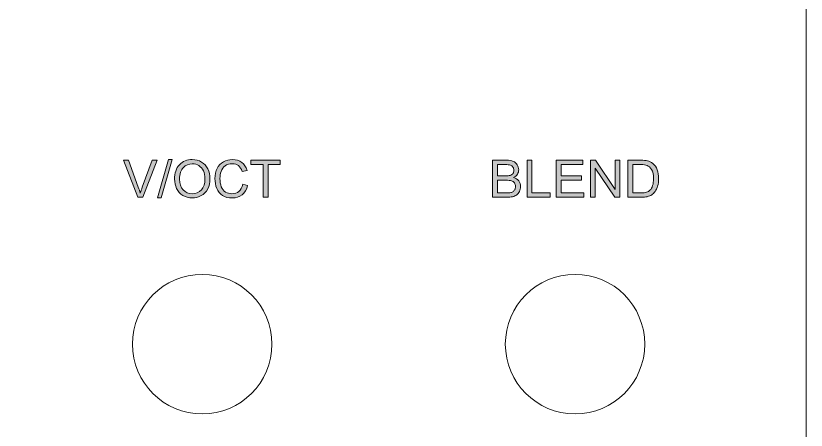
# Model space of a CAD drawing. Header units: inches. Extents: x 0 to 108, y -222 to 0.
# Drawn here: x 54 to 107.8, y -167.7 to -139.5 of the extents above; entities that cross this region are included whole.
import ezdxf

# ---------------------------------------------------------------- set-up
doc = ezdxf.new("R2010")
doc.units = ezdxf.units.IN
doc.header["$MEASUREMENT"] = 0
doc.layers.add('Decoupe', color=7, linetype='Continuous')
doc.layers.add('Impression', color=7, linetype='Continuous')

# ---------------------------------------------------------------- blocks, each defined once
blk = doc.blocks.new('block 2')
at = {"layer": 'Decoupe', "color": 240, "lineweight": 18, "true_color": 0xed1c24}
blk.add_lwpolyline([(107.823, -222.123), (0.127, -222.123), (0.127, -0.127), (107.823, -0.127), (107.823, -222.123)], dxfattribs=at)
for points in [[(71.425, -161.889), (71.425, -164.512), (69.298, -166.639), (66.675, -166.639), (64.051, -166.639), (61.925, -164.512), (61.925, -161.889), (61.925, -159.265), (64.051, -157.139), (66.675, -157.139), (69.298, -157.139), (71.425, -159.265), (71.425, -161.889)], [(96.825, -161.888), (96.825, -164.512), (94.698, -166.638), (92.075, -166.638), (89.452, -166.638), (87.325, -164.512), (87.325, -161.888), (87.325, -159.265), (89.452, -157.138), (92.075, -157.138), (94.698, -157.138), (96.825, -159.265), (96.825, -161.888)]]:
    blk.add_open_spline(points, degree=3, knots=[0, 0, 0, 0, 1, 1, 1, 2, 2, 2, 3, 3, 3, 4, 4, 4, 4], dxfattribs=at)
blk = doc.blocks.new('block 9')
at = {"layer": 'Impression', "true_color": 0xffffff}
h = blk.add_hatch(color=7, dxfattribs=at)
h.dxf.hatch_style = 2
edge = h.paths.add_edge_path()
edge.add_spline(control_points=[(62.279, -151.889), (62.279, -151.889), (61.301, -149.363), (61.301, -149.363), (61.301, -149.363), (61.662, -149.363), (61.662, -149.363), (61.662, -149.363), (62.319, -151.198), (62.319, -151.198), (62.371, -151.345), (62.416, -151.483), (62.451, -151.611), (62.49, -151.474), (62.536, -151.336), (62.587, -151.198), (62.587, -151.198), (63.27, -149.363), (63.27, -149.363), (63.27, -149.363), (63.611, -149.363), (63.611, -149.363), (63.611, -149.363), (62.622, -151.889), (62.622, -151.889), (62.622, -151.889), (62.279, -151.889), (62.279, -151.889)], knot_values=[0, 0, 0, 0, 1, 1, 1, 2, 2, 2, 3, 3, 3, 4, 4, 4, 5, 5, 5, 6, 6, 6, 7, 7, 7, 8, 8, 8, 9, 9, 9, 9], degree=3, periodic=1)
h = blk.add_hatch(color=7, dxfattribs=at)
h.dxf.hatch_style = 2
h.paths.add_polyline_path([(63.638, -151.932), (64.37, -149.32), (64.618, -149.32), (63.888, -151.932)])
h = blk.add_hatch(color=7, dxfattribs=at)
h.dxf.hatch_style = 2
edge = h.paths.add_edge_path()
edge.add_spline(control_points=[(64.789, -150.659), (64.789, -150.24), (64.901, -149.912), (65.126, -149.674), (65.351, -149.437), (65.642, -149.319), (65.998, -149.319), (66.231, -149.319), (66.441, -149.375), (66.628, -149.486), (66.816, -149.597), (66.958, -149.752), (67.057, -149.952), (67.155, -150.151), (67.204, -150.377), (67.204, -150.63), (67.204, -150.886), (67.152, -151.115), (67.049, -151.317), (66.945, -151.519), (66.799, -151.672), (66.61, -151.776), (66.42, -151.88), (66.216, -151.932), (65.996, -151.932), (65.759, -151.932), (65.546, -151.874), (65.359, -151.76), (65.172, -151.645), (65.03, -151.488), (64.934, -151.289), (64.837, -151.091), (64.789, -150.88), (64.789, -150.659)], knot_values=[0, 0, 0, 0, 1, 1, 1, 2, 2, 2, 3, 3, 3, 4, 4, 4, 5, 5, 5, 6, 6, 6, 7, 7, 7, 8, 8, 8, 9, 9, 9, 10, 10, 10, 11, 11, 11, 11], degree=3, periodic=1)
edge = h.paths.add_edge_path()
edge.add_spline(control_points=[(65.133, -150.664), (65.133, -150.968), (65.215, -151.208), (65.379, -151.383), (65.542, -151.558), (65.748, -151.646), (65.995, -151.646), (66.246, -151.646), (66.453, -151.557), (66.616, -151.381), (66.778, -151.204), (66.859, -150.953), (66.859, -150.628), (66.859, -150.422), (66.825, -150.243), (66.755, -150.09), (66.686, -149.936), (66.584, -149.818), (66.45, -149.733), (66.316, -149.649), (66.166, -149.606), (66, -149.606), (65.763, -149.606), (65.559, -149.688), (65.389, -149.85), (65.218, -150.013), (65.133, -150.284), (65.133, -150.664)], knot_values=[0, 0, 0, 0, 1, 1, 1, 2, 2, 2, 3, 3, 3, 4, 4, 4, 5, 5, 5, 6, 6, 6, 7, 7, 7, 8, 8, 8, 9, 9, 9, 9], degree=3, periodic=1)
h = blk.add_hatch(color=7, dxfattribs=at)
h.dxf.hatch_style = 2
edge = h.paths.add_edge_path()
edge.add_spline(control_points=[(69.436, -151.003), (69.436, -151.003), (69.77, -151.088), (69.77, -151.088), (69.7, -151.362), (69.574, -151.571), (69.392, -151.716), (69.21, -151.86), (68.988, -151.932), (68.725, -151.932), (68.453, -151.932), (68.231, -151.876), (68.061, -151.765), (67.89, -151.655), (67.761, -151.494), (67.672, -151.284), (67.582, -151.074), (67.538, -150.848), (67.538, -150.607), (67.538, -150.344), (67.588, -150.115), (67.689, -149.919), (67.789, -149.723), (67.932, -149.574), (68.117, -149.473), (68.303, -149.371), (68.507, -149.32), (68.73, -149.32), (68.983, -149.32), (69.195, -149.385), (69.367, -149.513), (69.54, -149.642), (69.659, -149.823), (69.727, -150.056), (69.727, -150.056), (69.398, -150.133), (69.398, -150.133), (69.34, -149.95), (69.255, -149.816), (69.143, -149.732), (69.032, -149.648), (68.892, -149.606), (68.723, -149.606), (68.529, -149.606), (68.367, -149.653), (68.237, -149.746), (68.106, -149.839), (68.014, -149.964), (67.962, -150.121), (67.909, -150.277), (67.883, -150.439), (67.883, -150.605), (67.883, -150.82), (67.914, -151.007), (67.976, -151.168), (68.039, -151.328), (68.136, -151.448), (68.268, -151.527), (68.4, -151.606), (68.543, -151.646), (68.697, -151.646), (68.884, -151.646), (69.043, -151.592), (69.173, -151.484), (69.303, -151.376), (69.39, -151.216), (69.436, -151.003)], knot_values=[0, 0, 0, 0, 1, 1, 1, 2, 2, 2, 3, 3, 3, 4, 4, 4, 5, 5, 5, 6, 6, 6, 7, 7, 7, 8, 8, 8, 9, 9, 9, 10, 10, 10, 11, 11, 11, 12, 12, 12, 13, 13, 13, 14, 14, 14, 15, 15, 15, 16, 16, 16, 17, 17, 17, 18, 18, 18, 19, 19, 19, 20, 20, 20, 21, 21, 21, 22, 22, 22, 22], degree=3, periodic=1)
h = blk.add_hatch(color=7, dxfattribs=at)
h.dxf.hatch_style = 2
h.paths.add_polyline_path([(70.825, -151.889), (70.825, -149.661), (69.993, -149.661), (69.993, -149.363), (71.994, -149.363), (71.994, -149.661), (71.159, -149.661), (71.159, -151.889)])
at = {"layer": 'Impression', "lineweight": 0}
for points in [[(63.638, -151.932), (64.37, -149.32), (64.618, -149.32), (63.888, -151.932), (63.638, -151.932)], [(70.825, -151.889), (70.825, -149.661), (69.993, -149.661), (69.993, -149.363), (71.994, -149.363), (71.994, -149.661), (71.159, -149.661), (71.159, -151.889), (70.825, -151.889)]]:
    blk.add_lwpolyline(points, dxfattribs=at)
for points, knots in [([(62.279, -151.889), (62.279, -151.889), (61.301, -149.363), (61.301, -149.363), (61.301, -149.363), (61.662, -149.363), (61.662, -149.363), (61.662, -149.363), (62.319, -151.198), (62.319, -151.198), (62.371, -151.345), (62.416, -151.483), (62.451, -151.611), (62.49, -151.474), (62.536, -151.336), (62.587, -151.198), (62.587, -151.198), (63.27, -149.363), (63.27, -149.363), (63.27, -149.363), (63.611, -149.363), (63.611, -149.363), (63.611, -149.363), (62.622, -151.889), (62.622, -151.889), (62.622, -151.889), (62.279, -151.889), (62.279, -151.889)], [0, 0, 0, 0, 1, 1, 1, 2, 2, 2, 3, 3, 3, 4, 4, 4, 5, 5, 5, 6, 6, 6, 7, 7, 7, 8, 8, 8, 9, 9, 9, 9]), ([(64.789, -150.659), (64.789, -150.24), (64.901, -149.912), (65.126, -149.674), (65.351, -149.437), (65.642, -149.319), (65.998, -149.319), (66.231, -149.319), (66.441, -149.375), (66.628, -149.486), (66.816, -149.597), (66.958, -149.752), (67.057, -149.952), (67.155, -150.151), (67.204, -150.377), (67.204, -150.63), (67.204, -150.886), (67.152, -151.115), (67.049, -151.317), (66.945, -151.519), (66.799, -151.672), (66.61, -151.776), (66.42, -151.88), (66.216, -151.932), (65.996, -151.932), (65.759, -151.932), (65.546, -151.874), (65.359, -151.76), (65.172, -151.645), (65.03, -151.488), (64.934, -151.289), (64.837, -151.091), (64.789, -150.88), (64.789, -150.659)], [0, 0, 0, 0, 1, 1, 1, 2, 2, 2, 3, 3, 3, 4, 4, 4, 5, 5, 5, 6, 6, 6, 7, 7, 7, 8, 8, 8, 9, 9, 9, 10, 10, 10, 11, 11, 11, 11]), ([(65.133, -150.664), (65.133, -150.968), (65.215, -151.208), (65.379, -151.383), (65.542, -151.558), (65.748, -151.646), (65.995, -151.646), (66.246, -151.646), (66.453, -151.557), (66.616, -151.381), (66.778, -151.204), (66.859, -150.953), (66.859, -150.628), (66.859, -150.422), (66.825, -150.243), (66.755, -150.09), (66.686, -149.936), (66.584, -149.818), (66.45, -149.733), (66.316, -149.649), (66.166, -149.606), (66, -149.606), (65.763, -149.606), (65.559, -149.688), (65.389, -149.85), (65.218, -150.013), (65.133, -150.284), (65.133, -150.664)], [0, 0, 0, 0, 1, 1, 1, 2, 2, 2, 3, 3, 3, 4, 4, 4, 5, 5, 5, 6, 6, 6, 7, 7, 7, 8, 8, 8, 9, 9, 9, 9]), ([(69.436, -151.003), (69.436, -151.003), (69.77, -151.088), (69.77, -151.088), (69.7, -151.362), (69.574, -151.571), (69.392, -151.716), (69.21, -151.86), (68.988, -151.932), (68.725, -151.932), (68.453, -151.932), (68.231, -151.876), (68.061, -151.765), (67.89, -151.655), (67.761, -151.494), (67.672, -151.284), (67.582, -151.074), (67.538, -150.848), (67.538, -150.607), (67.538, -150.344), (67.588, -150.115), (67.689, -149.919), (67.789, -149.723), (67.932, -149.574), (68.117, -149.473), (68.303, -149.371), (68.507, -149.32), (68.73, -149.32), (68.983, -149.32), (69.195, -149.385), (69.367, -149.513), (69.54, -149.642), (69.659, -149.823), (69.727, -150.056), (69.727, -150.056), (69.398, -150.133), (69.398, -150.133), (69.34, -149.95), (69.255, -149.816), (69.143, -149.732), (69.032, -149.648), (68.892, -149.606), (68.723, -149.606), (68.529, -149.606), (68.367, -149.653), (68.237, -149.746), (68.106, -149.839), (68.014, -149.964), (67.962, -150.121), (67.909, -150.277), (67.883, -150.439), (67.883, -150.605), (67.883, -150.82), (67.914, -151.007), (67.976, -151.168), (68.039, -151.328), (68.136, -151.448), (68.268, -151.527), (68.4, -151.606), (68.543, -151.646), (68.697, -151.646), (68.884, -151.646), (69.043, -151.592), (69.173, -151.484), (69.303, -151.376), (69.39, -151.216), (69.436, -151.003)], [0, 0, 0, 0, 1, 1, 1, 2, 2, 2, 3, 3, 3, 4, 4, 4, 5, 5, 5, 6, 6, 6, 7, 7, 7, 8, 8, 8, 9, 9, 9, 10, 10, 10, 11, 11, 11, 12, 12, 12, 13, 13, 13, 14, 14, 14, 15, 15, 15, 16, 16, 16, 17, 17, 17, 18, 18, 18, 19, 19, 19, 20, 20, 20, 21, 21, 21, 22, 22, 22, 22])]:
    blk.add_open_spline(points, degree=3, knots=knots, dxfattribs=at)
blk = doc.blocks.new('block 10')
at = {"layer": 'Impression', "true_color": 0xffffff}
h = blk.add_hatch(color=7, dxfattribs=at)
h.dxf.hatch_style = 2
edge = h.paths.add_edge_path()
edge.add_spline(control_points=[(86.452, -151.889), (86.452, -151.889), (86.452, -149.363), (86.452, -149.363), (86.452, -149.363), (87.399, -149.363), (87.399, -149.363), (87.592, -149.363), (87.747, -149.389), (87.864, -149.44), (87.98, -149.491), (88.071, -149.57), (88.137, -149.676), (88.203, -149.782), (88.236, -149.893), (88.236, -150.009), (88.236, -150.117), (88.207, -150.219), (88.149, -150.314), (88.09, -150.41), (88.002, -150.487), (87.883, -150.545), (88.036, -150.59), (88.153, -150.666), (88.236, -150.774), (88.318, -150.882), (88.359, -151.01), (88.359, -151.157), (88.359, -151.275), (88.334, -151.385), (88.284, -151.486), (88.234, -151.588), (88.172, -151.667), (88.099, -151.722), (88.025, -151.777), (87.933, -151.818), (87.822, -151.847), (87.711, -151.875), (87.576, -151.889), (87.415, -151.889), (87.415, -151.889), (86.452, -151.889), (86.452, -151.889)], knot_values=[0, 0, 0, 0, 1, 1, 1, 2, 2, 2, 3, 3, 3, 4, 4, 4, 5, 5, 5, 6, 6, 6, 7, 7, 7, 8, 8, 8, 9, 9, 9, 10, 10, 10, 11, 11, 11, 12, 12, 12, 13, 13, 13, 14, 14, 14, 14], degree=3, periodic=1)
edge = h.paths.add_edge_path()
edge.add_spline(control_points=[(86.786, -150.425), (86.786, -150.425), (87.332, -150.425), (87.332, -150.425), (87.48, -150.425), (87.586, -150.415), (87.651, -150.395), (87.736, -150.37), (87.8, -150.328), (87.843, -150.27), (87.886, -150.211), (87.907, -150.138), (87.907, -150.049), (87.907, -149.965), (87.887, -149.891), (87.847, -149.828), (87.807, -149.764), (87.75, -149.72), (87.675, -149.697), (87.6, -149.673), (87.472, -149.661), (87.291, -149.661), (87.291, -149.661), (86.786, -149.661), (86.786, -149.661), (86.786, -149.661), (86.786, -150.425), (86.786, -150.425)], knot_values=[0, 0, 0, 0, 1, 1, 1, 2, 2, 2, 3, 3, 3, 4, 4, 4, 5, 5, 5, 6, 6, 6, 7, 7, 7, 8, 8, 8, 9, 9, 9, 9], degree=3, periodic=1)
edge = h.paths.add_edge_path()
edge.add_spline(control_points=[(86.786, -151.591), (86.786, -151.591), (87.415, -151.591), (87.415, -151.591), (87.523, -151.591), (87.598, -151.587), (87.642, -151.579), (87.719, -151.565), (87.783, -151.542), (87.835, -151.51), (87.887, -151.478), (87.929, -151.431), (87.963, -151.369), (87.996, -151.308), (88.013, -151.237), (88.013, -151.157), (88.013, -151.063), (87.988, -150.981), (87.94, -150.911), (87.892, -150.842), (87.825, -150.793), (87.74, -150.765), (87.654, -150.737), (87.531, -150.723), (87.37, -150.723), (87.37, -150.723), (86.786, -150.723), (86.786, -150.723), (86.786, -150.723), (86.786, -151.591), (86.786, -151.591)], knot_values=[0, 0, 0, 0, 1, 1, 1, 2, 2, 2, 3, 3, 3, 4, 4, 4, 5, 5, 5, 6, 6, 6, 7, 7, 7, 8, 8, 8, 9, 9, 9, 10, 10, 10, 10], degree=3, periodic=1)
h = blk.add_hatch(color=7, dxfattribs=at)
h.dxf.hatch_style = 2
h.paths.add_polyline_path([(88.805, -151.889), (88.805, -149.363), (89.139, -149.363), (89.139, -151.591), (90.383, -151.591), (90.383, -151.889)])
h = blk.add_hatch(color=7, dxfattribs=at)
h.dxf.hatch_style = 2
h.paths.add_polyline_path([(90.788, -151.889), (90.788, -149.363), (92.613, -149.363), (92.613, -149.661), (91.122, -149.661), (91.122, -150.435), (92.519, -150.435), (92.519, -150.731), (91.122, -150.731), (91.122, -151.591), (92.672, -151.591), (92.672, -151.889)])
h = blk.add_hatch(color=7, dxfattribs=at)
h.dxf.hatch_style = 2
h.paths.add_polyline_path([(93.13, -151.889), (93.13, -149.363), (93.473, -149.363), (94.799, -151.346), (94.799, -149.363), (95.12, -149.363), (95.12, -151.889), (94.777, -151.889), (93.451, -149.904), (93.451, -151.889)])
h = blk.add_hatch(color=7, dxfattribs=at)
h.dxf.hatch_style = 2
edge = h.paths.add_edge_path()
edge.add_spline(control_points=[(95.681, -151.889), (95.681, -151.889), (95.681, -149.363), (95.681, -149.363), (95.681, -149.363), (96.551, -149.363), (96.551, -149.363), (96.748, -149.363), (96.897, -149.376), (97.001, -149.4), (97.145, -149.433), (97.269, -149.493), (97.371, -149.581), (97.504, -149.693), (97.604, -149.837), (97.67, -150.012), (97.736, -150.187), (97.769, -150.387), (97.769, -150.612), (97.769, -150.804), (97.747, -150.974), (97.702, -151.122), (97.657, -151.27), (97.6, -151.393), (97.53, -151.49), (97.46, -151.587), (97.383, -151.663), (97.3, -151.719), (97.216, -151.775), (97.116, -151.817), (96.998, -151.846), (96.881, -151.874), (96.745, -151.889), (96.593, -151.889), (96.593, -151.889), (95.681, -151.889), (95.681, -151.889)], knot_values=[0, 0, 0, 0, 1, 1, 1, 2, 2, 2, 3, 3, 3, 4, 4, 4, 5, 5, 5, 6, 6, 6, 7, 7, 7, 8, 8, 8, 9, 9, 9, 10, 10, 10, 11, 11, 11, 12, 12, 12, 12], degree=3, periodic=1)
edge = h.paths.add_edge_path()
edge.add_spline(control_points=[(96.016, -151.591), (96.016, -151.591), (96.555, -151.591), (96.555, -151.591), (96.721, -151.591), (96.852, -151.575), (96.946, -151.544), (97.041, -151.513), (97.117, -151.469), (97.173, -151.413), (97.252, -151.334), (97.314, -151.228), (97.358, -151.094), (97.402, -150.96), (97.425, -150.798), (97.425, -150.607), (97.425, -150.343), (97.381, -150.14), (97.294, -149.998), (97.208, -149.856), (97.102, -149.761), (96.978, -149.713), (96.889, -149.679), (96.745, -149.661), (96.546, -149.661), (96.546, -149.661), (96.016, -149.661), (96.016, -149.661), (96.016, -149.661), (96.016, -151.591), (96.016, -151.591)], knot_values=[0, 0, 0, 0, 1, 1, 1, 2, 2, 2, 3, 3, 3, 4, 4, 4, 5, 5, 5, 6, 6, 6, 7, 7, 7, 8, 8, 8, 9, 9, 9, 10, 10, 10, 10], degree=3, periodic=1)
at = {"layer": 'Impression', "lineweight": 0}
for points in [[(88.805, -151.889), (88.805, -149.363), (89.139, -149.363), (89.139, -151.591), (90.383, -151.591), (90.383, -151.889), (88.805, -151.889)], [(90.788, -151.889), (90.788, -149.363), (92.613, -149.363), (92.613, -149.661), (91.122, -149.661), (91.122, -150.435), (92.519, -150.435), (92.519, -150.731), (91.122, -150.731), (91.122, -151.591), (92.672, -151.591), (92.672, -151.889), (90.788, -151.889)], [(93.13, -151.889), (93.13, -149.363), (93.473, -149.363), (94.799, -151.346), (94.799, -149.363), (95.12, -149.363), (95.12, -151.889), (94.777, -151.889), (93.451, -149.904), (93.451, -151.889), (93.13, -151.889)]]:
    blk.add_lwpolyline(points, dxfattribs=at)
for points, knots in [([(86.452, -151.889), (86.452, -151.889), (86.452, -149.363), (86.452, -149.363), (86.452, -149.363), (87.399, -149.363), (87.399, -149.363), (87.592, -149.363), (87.747, -149.389), (87.864, -149.44), (87.98, -149.491), (88.071, -149.57), (88.137, -149.676), (88.203, -149.782), (88.236, -149.893), (88.236, -150.009), (88.236, -150.117), (88.207, -150.219), (88.149, -150.314), (88.09, -150.41), (88.002, -150.487), (87.883, -150.545), (88.036, -150.59), (88.153, -150.666), (88.236, -150.774), (88.318, -150.882), (88.359, -151.01), (88.359, -151.157), (88.359, -151.275), (88.334, -151.385), (88.284, -151.486), (88.234, -151.588), (88.172, -151.667), (88.099, -151.722), (88.025, -151.777), (87.933, -151.818), (87.822, -151.847), (87.711, -151.875), (87.576, -151.889), (87.415, -151.889), (87.415, -151.889), (86.452, -151.889), (86.452, -151.889)], [0, 0, 0, 0, 1, 1, 1, 2, 2, 2, 3, 3, 3, 4, 4, 4, 5, 5, 5, 6, 6, 6, 7, 7, 7, 8, 8, 8, 9, 9, 9, 10, 10, 10, 11, 11, 11, 12, 12, 12, 13, 13, 13, 14, 14, 14, 14]), ([(86.786, -150.425), (86.786, -150.425), (87.332, -150.425), (87.332, -150.425), (87.48, -150.425), (87.586, -150.415), (87.651, -150.395), (87.736, -150.37), (87.8, -150.328), (87.843, -150.27), (87.886, -150.211), (87.907, -150.138), (87.907, -150.049), (87.907, -149.965), (87.887, -149.891), (87.847, -149.828), (87.807, -149.764), (87.75, -149.72), (87.675, -149.697), (87.6, -149.673), (87.472, -149.661), (87.291, -149.661), (87.291, -149.661), (86.786, -149.661), (86.786, -149.661), (86.786, -149.661), (86.786, -150.425), (86.786, -150.425)], [0, 0, 0, 0, 1, 1, 1, 2, 2, 2, 3, 3, 3, 4, 4, 4, 5, 5, 5, 6, 6, 6, 7, 7, 7, 8, 8, 8, 9, 9, 9, 9]), ([(95.681, -151.889), (95.681, -151.889), (95.681, -149.363), (95.681, -149.363), (95.681, -149.363), (96.551, -149.363), (96.551, -149.363), (96.748, -149.363), (96.897, -149.376), (97.001, -149.4), (97.145, -149.433), (97.269, -149.493), (97.371, -149.581), (97.504, -149.693), (97.604, -149.837), (97.67, -150.012), (97.736, -150.187), (97.769, -150.387), (97.769, -150.612), (97.769, -150.804), (97.747, -150.974), (97.702, -151.122), (97.657, -151.27), (97.6, -151.393), (97.53, -151.49), (97.46, -151.587), (97.383, -151.663), (97.3, -151.719), (97.216, -151.775), (97.116, -151.817), (96.998, -151.846), (96.881, -151.874), (96.745, -151.889), (96.593, -151.889), (96.593, -151.889), (95.681, -151.889), (95.681, -151.889)], [0, 0, 0, 0, 1, 1, 1, 2, 2, 2, 3, 3, 3, 4, 4, 4, 5, 5, 5, 6, 6, 6, 7, 7, 7, 8, 8, 8, 9, 9, 9, 10, 10, 10, 11, 11, 11, 12, 12, 12, 12]), ([(96.016, -151.591), (96.016, -151.591), (96.555, -151.591), (96.555, -151.591), (96.721, -151.591), (96.852, -151.575), (96.946, -151.544), (97.041, -151.513), (97.117, -151.469), (97.173, -151.413), (97.252, -151.334), (97.314, -151.228), (97.358, -151.094), (97.402, -150.96), (97.425, -150.798), (97.425, -150.607), (97.425, -150.343), (97.381, -150.14), (97.294, -149.998), (97.208, -149.856), (97.102, -149.761), (96.978, -149.713), (96.889, -149.679), (96.745, -149.661), (96.546, -149.661), (96.546, -149.661), (96.016, -149.661), (96.016, -149.661), (96.016, -149.661), (96.016, -151.591), (96.016, -151.591)], [0, 0, 0, 0, 1, 1, 1, 2, 2, 2, 3, 3, 3, 4, 4, 4, 5, 5, 5, 6, 6, 6, 7, 7, 7, 8, 8, 8, 9, 9, 9, 10, 10, 10, 10]), ([(86.786, -151.591), (86.786, -151.591), (87.415, -151.591), (87.415, -151.591), (87.523, -151.591), (87.598, -151.587), (87.642, -151.579), (87.719, -151.565), (87.783, -151.542), (87.835, -151.51), (87.887, -151.478), (87.929, -151.431), (87.963, -151.369), (87.996, -151.308), (88.013, -151.237), (88.013, -151.157), (88.013, -151.063), (87.988, -150.981), (87.94, -150.911), (87.892, -150.842), (87.825, -150.793), (87.74, -150.765), (87.654, -150.737), (87.531, -150.723), (87.37, -150.723), (87.37, -150.723), (86.786, -150.723), (86.786, -150.723), (86.786, -150.723), (86.786, -151.591), (86.786, -151.591)], [0, 0, 0, 0, 1, 1, 1, 2, 2, 2, 3, 3, 3, 4, 4, 4, 5, 5, 5, 6, 6, 6, 7, 7, 7, 8, 8, 8, 9, 9, 9, 10, 10, 10, 10])]:
    blk.add_open_spline(points, degree=3, knots=knots, dxfattribs=at)

msp = doc.modelspace()

# ---------------------------------------------------------------- block references
at = {"layer": 'Decoupe'}
msp.add_blockref('block 2', (0, 0), dxfattribs=at)
at = {"layer": 'Impression'}
for name in ['block 9', 'block 10']:
    msp.add_blockref(name, (0, 0), dxfattribs=at)

doc.saveas('drawing.dxf')
